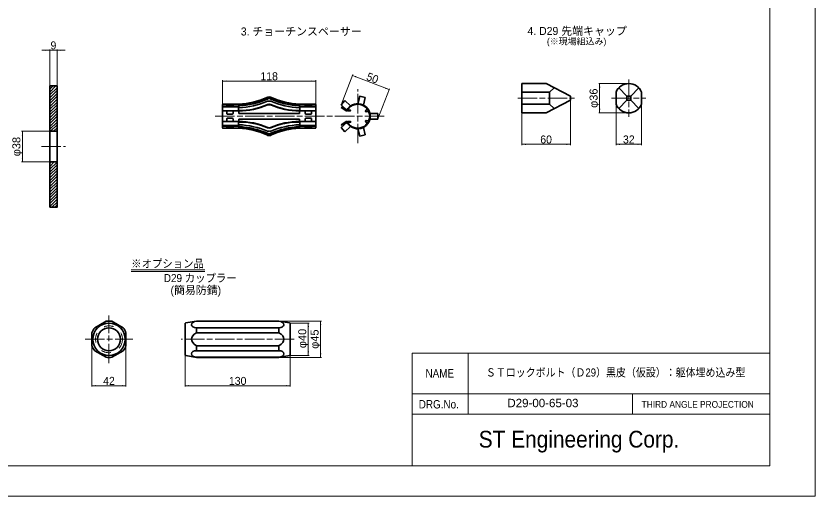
# Model space of a CAD drawing. Units: millimetres at full size, sheet at 1:2. Extents: x 212 to 1894, y 2197 to 3385.
# Drawn here: x 906 to 1894, y 2197 to 2791 of the extents above; entities that cross this region are included whole.
import ezdxf
from ezdxf.enums import TextEntityAlignment as Align

# ---------------------------------------------------------------- set-up
doc = ezdxf.new("R2010")
doc.units = ezdxf.units.MM
doc.header["$LTSCALE"] = 2
doc.linetypes.add('CHAIN', pattern=[18.5, 12, -1.5, 3.5, -1.5])
doc.linetypes.add('DASHED_SPACED', pattern=[12, 6, -6])
for name, color, linetype, lineweight in [('1 外形線', 7, 'Continuous', 35), ('2 細い実線', 3, 'Continuous', 20), ('3隠れ線', 2, 'DASHED_SPACED', 15), ('4 中心線', 1, 'CHAIN', 18), ('6寸法線', 4, 'Continuous', 13), ('7 枠・タイトル', 7, 'Continuous', 13), ('Defpoints_2', 7, 'Continuous', 13)]:
    doc.layers.add(name, color=color, linetype=linetype, lineweight=lineweight)
doc.styles.add('ＭＳ Ｐゴシック', font='')
doc.styles.get('ＭＳ Ｐゴシック').set_extended_font_data('MS PGothic')
pattern_1 = [(45, (370.221, 1719.409), (-1.76777, 1.76777), [])]

# ---------------------------------------------------------------- blocks, each defined once
blk = doc.blocks.new('filled_arrow')
at = {"color": 0, "linetype": 'Continuous', "lineweight": -2}
blk.add_solid([(7.5, 1.25), (0, 0), (7.5, -1.25)], dxfattribs=at)

msp = doc.modelspace()

# ---------------------------------------------------------------- hatches: boundary and pattern name
at = {"layer": '2 細い実線'}
h = msp.add_hatch(dxfattribs=at)
h.set_pattern_fill('USER', color=256, style=0, pattern_type=2)
h.set_pattern_definition(pattern_1)
h.paths.add_polyline_path([(957.019, 2704.31), (948.019, 2704.31), (948.019, 2648.31), (957.019, 2648.31)])
h = msp.add_hatch(dxfattribs=at)
h.set_pattern_fill('USER', color=256, style=0, pattern_type=2)
h.set_pattern_definition(pattern_1)
h.paths.add_polyline_path([(957.019, 2610.31), (948.019, 2610.31), (948.019, 2554.31), (957.019, 2554.31)])

# ---------------------------------------------------------------- linework, layer by layer
at = {"layer": '1 外形線'}
for p, q in [((1531.368, 2707.359), (1561.368, 2707.359)), ((1531.368, 2707.359), (1531.368, 2689.209)), ((1561.368, 2707.359), (1591.368, 2691.709)), ((1531.368, 2696.709), (1565.368, 2696.709)), ((1571.368, 2702.142), (1565.368, 2696.709)), ((1565.368, 2696.709), (1565.368, 2689.209)), ((1647.73, 2696.709), (1647.73, 2681.723)), ((1651.231, 2702.142), (1661.03, 2691.709)), ((1675.828, 2702.142), (1666.03, 2691.709)), ((1679.33, 2696.709), (1679.33, 2681.723)), ((1216.416, 2689.532), (1216.317, 2689.474)), ((1217.316, 2688.332), (1216.92, 2688.101)), ((1221.312, 2688.101), (1220.916, 2688.332)), ((1221.915, 2689.474), (1221.816, 2689.532)), ((1312.613, 2686.207), (1307.893, 2681.038)), ((1312.613, 2686.207), (1319.742, 2679.698)), ((1331.141, 2691.796), (1328.8, 2682.43)), ((1331.141, 2691.796), (1337.932, 2690.098)), ((1337.932, 2690.098), (1335.591, 2680.732)), ((1531.368, 2671.059), (1531.368, 2689.209)), ((1561.368, 2671.059), (1591.368, 2686.709)), ((1565.368, 2681.709), (1565.368, 2689.209)), ((1591.368, 2691.709), (1591.368, 2689.209)), ((1591.368, 2686.709), (1591.368, 2689.209)), ((1651.231, 2676.276), (1661.03, 2686.709)), ((1663.53, 2691.709), (1661.03, 2691.709)), ((1661.03, 2691.709), (1661.03, 2689.209)), ((1661.03, 2686.709), (1661.03, 2689.209)), ((1663.53, 2686.709), (1661.03, 2686.709)), ((1663.53, 2691.709), (1666.03, 2691.709)), ((1663.53, 2686.709), (1666.03, 2686.709)), ((1666.03, 2691.709), (1666.03, 2689.209)), ((1666.03, 2686.709), (1666.03, 2689.209)), ((1675.828, 2676.276), (1666.03, 2686.709)), ((1161.616, 2681.432), (1161.616, 2652.432)), ((1181.616, 2681.932), (1162.116, 2681.932)), ((1180.265, 2679.432), (1162.416, 2679.432)), ((1180.184, 2678.632), (1162.416, 2678.632)), ((1166.616, 2681.932), (1166.616, 2679.432)), ((1174.616, 2680.432), (1166.616, 2680.432)), ((1174.616, 2681.932), (1174.616, 2679.432)), ((1181.078, 2678.632), (1181.078, 2673.432)), ((1181.616, 2681.432), (1181.616, 2677.44)), ((1181.616, 2681.432), (1181.616, 2678.632)), ((1181.7, 2679.934), (1181.616, 2679.93)), ((1181.616, 2678.632), (1181.616, 2677.44)), ((1256.616, 2681.932), (1276.116, 2681.932)), ((1256.616, 2681.432), (1256.616, 2677.44)), ((1257.154, 2678.632), (1257.154, 2673.432)), ((1257.416, 2679.432), (1275.816, 2679.432)), ((1257.416, 2678.632), (1275.816, 2678.632)), ((1263.616, 2681.932), (1263.616, 2679.432)), ((1263.616, 2680.432), (1271.616, 2680.432)), ((1271.616, 2681.932), (1271.616, 2679.432)), ((1276.616, 2681.432), (1276.616, 2652.432)), ((1307.893, 2681.038), (1315.022, 2674.529)), ((1308.589, 2678.121), (1308.205, 2677.535)), ((1315.054, 2673.044), (1308.205, 2677.535)), ((1314.772, 2674.066), (1308.589, 2678.121)), ((1340.097, 2676.168), (1338.319, 2673.225)), ((1531.368, 2681.709), (1565.368, 2681.709)), ((1571.368, 2676.276), (1565.368, 2681.709)), ((1181.616, 2673.432), (1161.616, 2673.432)), ((1166.616, 2672.632), (1166.616, 2670.232)), ((1173.816, 2673.432), (1167.416, 2673.432)), ((1173.816, 2669.432), (1167.416, 2669.432)), ((1174.616, 2672.632), (1174.616, 2670.232)), ((1181.616, 2674.132), (1181.616, 2673.432)), ((1181.616, 2673.432), (1181.616, 2670.432)), ((1181.616, 2670.432), (1256.616, 2670.432)), ((1256.616, 2674.132), (1256.616, 2673.432)), ((1256.616, 2673.432), (1276.616, 2673.432)), ((1256.616, 2673.432), (1256.616, 2670.432)), ((1263.616, 2672.632), (1263.616, 2670.232)), ((1264.416, 2673.432), (1270.816, 2673.432)), ((1264.416, 2669.432), (1270.816, 2669.432)), ((1271.616, 2672.632), (1271.616, 2670.232)), ((1315.744, 2673.683), (1319.589, 2673.675)), ((1315.745, 2674.383), (1319.59, 2674.375)), ((1338.818, 2672.37), (1342.15, 2672.731)), ((1343.633, 2670.432), (1353.287, 2670.432)), ((1353.287, 2670.432), (1353.287, 2663.432)), ((1531.368, 2671.059), (1561.368, 2671.059)), ((1181.616, 2660.432), (1161.616, 2660.432)), ((1166.616, 2661.232), (1166.616, 2663.632)), ((1173.816, 2664.432), (1167.416, 2664.432)), ((1173.816, 2660.432), (1167.416, 2660.432)), ((1174.616, 2661.232), (1174.616, 2663.632)), ((1181.078, 2655.232), (1181.078, 2660.432)), ((1181.616, 2663.432), (1256.616, 2663.432)), ((1181.616, 2663.432), (1181.616, 2659.732)), ((1181.616, 2656.424), (1181.616, 2652.432)), ((1256.616, 2663.432), (1256.616, 2659.732)), ((1256.616, 2660.432), (1276.616, 2660.432)), ((1256.616, 2656.424), (1256.616, 2652.432)), ((1257.154, 2655.232), (1257.154, 2660.432)), ((1263.616, 2661.232), (1263.616, 2663.632)), ((1264.416, 2664.432), (1270.816, 2664.432)), ((1264.416, 2660.432), (1270.816, 2660.432)), ((1271.616, 2661.232), (1271.616, 2663.632)), ((1307.893, 2652.826), (1315.022, 2659.335)), ((1315.054, 2660.82), (1308.205, 2656.329)), ((1308.589, 2655.743), (1308.205, 2656.329)), ((1314.772, 2659.798), (1308.589, 2655.743)), ((1315.744, 2660.181), (1319.589, 2660.189)), ((1315.745, 2659.481), (1319.59, 2659.489)), ((1340.097, 2657.696), (1338.319, 2660.639)), ((1338.818, 2661.494), (1342.15, 2661.133)), ((1343.633, 2663.432), (1353.287, 2663.432)), ((948.019, 2648.31), (957.019, 2648.31)), ((1181.616, 2651.932), (1162.116, 2651.932)), ((1180.233, 2655.232), (1162.416, 2655.232)), ((1180.363, 2654.432), (1162.416, 2654.432)), ((1166.616, 2654.432), (1166.616, 2651.932)), ((1174.616, 2653.432), (1166.616, 2653.432)), ((1174.616, 2654.432), (1174.616, 2651.932)), ((1256.616, 2651.932), (1276.116, 2651.932)), ((1257.416, 2655.232), (1275.816, 2655.232)), ((1257.416, 2654.432), (1275.816, 2654.432)), ((1263.616, 2654.432), (1263.616, 2651.932)), ((1263.616, 2653.432), (1271.616, 2653.432)), ((1271.616, 2654.432), (1271.616, 2651.932)), ((1312.613, 2647.657), (1307.893, 2652.826)), ((1312.613, 2647.657), (1319.742, 2654.166)), ((1331.141, 2642.068), (1328.8, 2651.434)), ((1337.932, 2643.766), (1335.591, 2653.132)), ((1217.316, 2645.532), (1216.92, 2645.763)), ((1221.312, 2645.763), (1220.916, 2645.532)), ((1331.141, 2642.068), (1337.932, 2643.766)), ((948.019, 2610.31), (957.019, 2610.31)), ((1017.678, 2413.149), (1003.687, 2405.072)), ((1038.678, 2405.072), (1024.687, 2413.149)), ((1115.201, 2410.085), (1115.201, 2371.763)), ((1116.027, 2411.07), (1129.379, 2413.424)), ((1129.379, 2413.424), (1231.022, 2413.424)), ((1129.379, 2413.149), (1180.201, 2413.149)), ((1231.022, 2413.149), (1180.201, 2413.149)), ((1244.374, 2411.07), (1231.022, 2413.424)), ((1245.201, 2410.085), (1245.201, 2371.763)), ((1129.379, 2405.072), (1129.379, 2399.002)), ((1129.379, 2405.072), (1180.201, 2405.072)), ((1231.022, 2405.072), (1180.201, 2405.072)), ((1231.022, 2405.072), (1231.022, 2399.002)), ((1000.182, 2399.002), (1000.182, 2382.846)), ((1042.182, 2382.846), (1042.182, 2399.002)), ((1129.379, 2399.002), (1180.201, 2399.002)), ((1231.022, 2399.002), (1180.201, 2399.002)), ((1129.379, 2376.776), (1129.379, 2382.846)), ((1129.379, 2382.846), (1180.201, 2382.846)), ((1231.022, 2382.846), (1180.201, 2382.846)), ((1231.022, 2376.776), (1231.022, 2382.846)), ((1003.687, 2376.776), (1017.678, 2368.699)), ((1024.687, 2368.699), (1038.678, 2376.776)), ((1116.027, 2370.778), (1129.379, 2368.424)), ((1129.379, 2376.776), (1180.201, 2376.776)), ((1231.022, 2376.776), (1180.201, 2376.776)), ((1244.374, 2370.778), (1231.022, 2368.424)), ((1129.379, 2368.699), (1180.201, 2368.699)), ((1129.379, 2368.424), (1231.022, 2368.424)), ((1231.022, 2368.699), (1180.201, 2368.699))]:
    msp.add_line(p, q, dxfattribs=at)
msp.add_lwpolyline([(948.019, 2554.31), (957.019, 2554.31), (957.019, 2704.31), (948.019, 2704.31)], close=True, dxfattribs=at)
for radius in [20, 14.2]:
    msp.add_circle((1021.182, 2390.924), radius, dxfattribs=at)
for centre, radius, start, end in [((1663.53, 2690.314), 17.045, 22.0361, 157.9639), ((1177.573, 2777.759), 95.912, 272.416, 293.6945), ((1177.573, 2777.759), 96.412, 272.416, 293.6945), ((1177.573, 2777.759), 97.912, 272.416, 293.6945), ((1219.116, 2685.932), 5, 53.1301, 126.8699), ((1219.116, 2685.932), 5, 53.1301, 126.8699), ((1219.116, 2685.932), 4.5, 53.1301, 126.8699), ((1219.116, 2685.932), 4.5, 53.1301, 126.8699), ((1219.116, 2685.932), 3, 53.1301, 126.8699), ((1219.116, 2685.932), 3, 53.1301, 126.8699), ((1260.659, 2777.759), 97.912, 246.3055, 267.584), ((1260.659, 2777.759), 96.412, 246.3055, 267.584), ((1260.659, 2777.759), 95.912, 246.3055, 267.584), ((1162.116, 2681.432), 0.5, 90, 180), ((1162.416, 2678.632), 0.8, 90, 180), ((1162.416, 2677.832), 0.8, 90, 180), ((1180.278, 2678.632), 0.8, 0, 90), ((1180.278, 2677.832), 0.8, 0, 90), ((1183.119, 2756.432), 82.813, 268.95342, 294.39429), ((1176.856, 2781.15), 103.82, 272.62782, 292.81684), ((1183.119, 2756.432), 82.313, 268.95342, 294.39429), ((1219.116, 2676.932), 8.754, 76.79325, 103.20675), ((1219.164, 2672.01), 9.676, 78.35898, 102.2162), ((1219.164, 2672.01), 9.176, 78.35898, 102.2162), ((1219.116, 2676.932), 4.754, 76.79325, 103.20675), ((1255.113, 2756.432), 82.813, 245.60571, 271.04658), ((1261.376, 2781.15), 103.82, 247.18316, 267.37218), ((1255.113, 2756.432), 82.313, 245.60571, 271.04658), ((1257.954, 2678.632), 0.8, 90, 180), ((1257.954, 2677.832), 0.8, 90, 180), ((1275.816, 2678.632), 0.8, 0, 90), ((1275.816, 2677.832), 0.8, 0, 90), ((1276.116, 2681.432), 0.5, 0, 90), ((1328.533, 2666.932), 15.5, 207.40198, 152.59802), ((1328.533, 2666.932), 14.8, 204.39035, 155.60965), ((1663.53, 2688.096), 17.037, 201.96792, 338.03208), ((1167.416, 2672.632), 0.8, 90, 180), ((1167.416, 2670.232), 0.8, 180, 270), ((1173.816, 2672.632), 0.8, 0, 90), ((1173.816, 2670.232), 0.8, 270, 0), ((1264.416, 2672.632), 0.8, 90, 180), ((1264.416, 2670.232), 0.8, 180, 270), ((1270.816, 2672.632), 0.8, 0, 90), ((1270.816, 2670.232), 0.8, 270, 0), ((1319.59, 2674.025), 0.35, 269.75713, 90), ((1338.694, 2672.871), 0.516, 136.69581, 283.91413), ((1167.416, 2663.632), 0.8, 90, 180), ((1167.416, 2661.232), 0.8, 180, 270), ((1173.816, 2663.632), 0.8, 0, 90), ((1173.816, 2661.232), 0.8, 270, 0), ((1183.119, 2577.432), 82.813, 65.60571, 91.04658), ((1183.119, 2577.432), 82.313, 65.60571, 91.04658), ((1176.856, 2552.714), 103.82, 67.18316, 87.37218), ((1255.113, 2577.432), 82.813, 88.95342, 114.39429), ((1261.376, 2552.714), 103.82, 92.62782, 112.81684), ((1255.113, 2577.432), 82.313, 88.95342, 114.39429), ((1264.416, 2663.632), 0.8, 90, 180), ((1264.416, 2661.232), 0.8, 180, 270), ((1270.816, 2663.632), 0.8, 0, 90), ((1270.816, 2661.232), 0.8, 270, 0), ((1319.59, 2659.839), 0.35, 270, 90.24287), ((1338.694, 2660.993), 0.516, 76.08587, 223.30419), ((1162.416, 2656.032), 0.8, 180, 270), ((1162.416, 2655.232), 0.8, 180, 270), ((1162.116, 2652.432), 0.5, 180, 270), ((1180.278, 2656.032), 0.8, 270, 0), ((1180.278, 2655.232), 0.8, 270, 0), ((1177.573, 2556.105), 95.912, 66.3055, 87.584), ((1177.573, 2556.105), 96.412, 66.3055, 87.584), ((1177.573, 2556.105), 97.912, 66.3055, 87.584), ((1219.116, 2656.932), 8.754, 256.79325, 283.20675), ((1219.164, 2661.854), 9.676, 257.7838, 281.64102), ((1219.164, 2661.854), 9.176, 257.7838, 281.64102), ((1260.659, 2556.105), 97.912, 92.416, 113.6945), ((1260.659, 2556.105), 96.412, 92.416, 113.6945), ((1260.659, 2556.105), 95.912, 92.416, 113.6945), ((1257.954, 2656.032), 0.8, 180, 270), ((1257.954, 2655.232), 0.8, 180, 270), ((1275.816, 2656.032), 0.8, 270, 0), ((1275.816, 2655.232), 0.8, 270, 0), ((1276.116, 2652.432), 0.5, 270, 0), ((1219.116, 2647.932), 5, 233.1301, 306.8699), ((1219.116, 2647.932), 4.5, 233.1301, 306.8699), ((1219.116, 2647.932), 3, 233.1301, 306.8699), ((1021.182, 2390.924), 22.5, 81.03947, 98.96053), ((1116.201, 2410.085), 1, 100, 180), ((1244.201, 2410.085), 1, 0, 80), ((1021.182, 2390.924), 22.5, 141.03947, 158.96053), ((1021.182, 2390.924), 22.5, 21.03947, 38.96053), ((1021.182, 2390.924), 22.5, 201.03947, 218.96053), ((1021.182, 2390.924), 22.5, 321.03947, 338.96053), ((1116.201, 2371.763), 1, 180, 260), ((1244.201, 2371.763), 1, 280, 0), ((1021.182, 2390.924), 22.5, 261.03947, 278.96053)]:
    msp.add_arc(centre, radius, start, end, dxfattribs=at)
for centre, major_axis, ratio, start_param, end_param in [((1129.379, 2409.11), (6.294, 0.178), 0.641322, 1.5526514, 4.694244), ((1231.022, 2409.11), (-6.294, 0.178), 0.641322, 1.5889413, 4.7305339), ((1161.511, 2390.924), (38.495, 0), 0.381029, 2.5583758, 3.7248095), ((1198.891, 2390.924), (38.524, 0), 0.380081, 5.6988227, 6.8675479), ((1129.379, 2372.737), (6.294, -0.178), 0.641322, 1.5889413, 4.7305339), ((1231.022, 2372.737), (-6.294, -0.178), 0.641322, 1.5526514, 4.694244)]:
    msp.add_ellipse(centre, major_axis=major_axis, ratio=ratio, start_param=start_param, end_param=end_param, dxfattribs=at)
at = {"layer": '3隠れ線'}
msp.add_circle((1021.182, 2390.924), 16.6, dxfattribs=at)
at = {"layer": '4 中心線'}
for p, q in [((1663.53, 2712.321), (1663.53, 2666.097)), ((1328.533, 2633.457), (1328.533, 2700.406)), ((1526.368, 2689.209), (1596.368, 2689.209)), ((1642.28, 2689.209), (1684.78, 2689.209)), ((1152.397, 2666.932), (1362.414, 2666.932)), ((937.793, 2629.31), (967.246, 2629.31)), ((1021.182, 2361.408), (1021.182, 2420.439)), ((991.667, 2390.924), (1050.698, 2390.924)), ((1250.201, 2390.924), (1110.201, 2390.924))]:
    msp.add_line(p, q, dxfattribs=at)
at = {"layer": '6寸法線'}
for p, q in [((938.019, 2748.57), (967.019, 2748.57)), ((948.019, 2704.372), (948.019, 2749.57)), ((957.019, 2704.372), (957.019, 2749.57)), ((1307.916, 2681.096), (1322.366, 2718.354)), ((1322.005, 2717.422), (1367.399, 2699.816)), ((1161.616, 2681.494), (1161.616, 2711.366)), ((1161.616, 2710.366), (1276.616, 2710.366)), ((1276.616, 2681.494), (1276.616, 2711.366)), ((1663.467, 2707.359), (1626.529, 2707.359)), ((1627.529, 2707.359), (1627.529, 2671.059)), ((1353.31, 2663.49), (1367.76, 2700.748)), ((1591.368, 2686.646), (1591.368, 2631.149)), ((1647.73, 2681.646), (1647.73, 2631.149)), ((1679.33, 2681.66), (1679.33, 2631.149)), ((1531.368, 2673.196), (1531.368, 2631.149)), ((1663.467, 2671.059), (1626.529, 2671.059)), ((947.957, 2648.31), (913.25, 2648.31)), ((914.25, 2648.31), (914.25, 2610.31)), ((1531.368, 2632.149), (1591.368, 2632.149)), ((1647.73, 2632.149), (1679.33, 2632.149)), ((947.957, 2610.31), (913.25, 2610.31)), ((1231.085, 2413.424), (1283.734, 2413.424)), ((1245.263, 2410.924), (1268.521, 2410.924)), ((1267.521, 2410.924), (1267.521, 2370.924)), ((1282.734, 2413.424), (1282.734, 2368.424)), ((1000.182, 2382.784), (1000.182, 2332.448)), ((1042.182, 2382.784), (1042.182, 2332.448)), ((1115.201, 2371.701), (1115.201, 2332.448)), ((1245.201, 2371.701), (1245.201, 2332.448)), ((1245.263, 2370.924), (1268.521, 2370.924)), ((1231.085, 2368.424), (1283.734, 2368.424)), ((1000.182, 2333.448), (1042.182, 2333.448)), ((1115.201, 2333.448), (1245.201, 2333.448))]:
    msp.add_line(p, q, dxfattribs=at)
at = {"layer": '7 枠・タイトル'}
for p, q in [((1838.02, 3347.745), (1838.02, 2234.191)), ((1048.688, 2476.753), (1139.657, 2476.753)), ((1048.688, 2474.753), (1139.765, 2474.753)), ((1395.703, 2373.888), (1395.703, 2234.192)), ((1395.703, 2373.888), (1838.02, 2373.888)), ((1465.073, 2373.888), (1465.073, 2298.436)), ((1395.703, 2323.587), (1838.02, 2323.587)), ((1668.151, 2323.587), (1668.151, 2298.436)), ((1395.703, 2298.436), (1838.02, 2298.436)), ((1838.02, 2234.192), (267.324, 2234.192))]:
    msp.add_line(p, q, dxfattribs=at)
at = {"layer": 'Defpoints_2'}
msp.add_lwpolyline([(211.672, 2196.969), (1893.672, 2196.969), (1893.672, 3384.969), (211.672, 3384.969)], close=True, dxfattribs=at)

# ---------------------------------------------------------------- block references
at = {"layer": '6寸法線', "xscale": 0.667, "yscale": 0.667}
for p, rotation in [((948.019, 2748.57), 180), ((1322.005, 2717.422), 338.8), ((1276.616, 2710.366), 180), ((1627.529, 2707.359), 270), ((1367.399, 2699.816), 158.8), ((1627.529, 2671.059), 90), ((914.25, 2648.31), 270), ((1591.368, 2632.149), 180), ((1679.33, 2632.149), 180), ((914.25, 2610.31), 90), ((1267.521, 2410.924), 270), ((1282.734, 2413.424), 270), ((1267.521, 2370.924), 90), ((1282.734, 2368.424), 90), ((1042.182, 2333.448), 180), ((1245.201, 2333.448), 180)]:
    msp.add_blockref('filled_arrow', p, dxfattribs=dict(at, rotation=rotation))
for p in [(957.019, 2748.57), (1161.616, 2710.366), (1531.368, 2632.149), (1647.73, 2632.149), (1000.182, 2333.448), (1115.201, 2333.448)]:
    msp.add_blockref('filled_arrow', p, dxfattribs=at)

# ---------------------------------------------------------------- texts
at = {"layer": '6寸法線', "style": 'ＭＳ Ｐゴシック'}
for s, p in [('9', (952.519, 2754.57)), ('118', (1219.116, 2716.366)), ('60', (1561.368, 2638.149)), ('32', (1663.53, 2638.149)), ('42', (1021.182, 2339.448)), ('130', (1180.201, 2339.448))]:
    msp.add_text(s, height=9.897, dxfattribs=at).set_placement(p, align=Align.MIDDLE_CENTER)
msp.add_text('50', height=9.897, rotation=338.801, dxfattribs=at).set_placement((1346.871, 2714.213), align=Align.MIDDLE_CENTER)
at = {"layer": '6寸法線', "style": 'ＭＳ Ｐゴシック', "width": 1.05}
for s, p in [('φ36', (1620.023, 2689.209)), ('φ38', (906.745, 2629.31)), ('φ40', (1260.015, 2391.924)), ('φ45', (1275.229, 2391.122))]:
    msp.add_text(s, height=9.897, rotation=90, dxfattribs=at).set_placement(p, align=Align.MIDDLE_CENTER)
at = {"layer": '7 枠・タイトル', "style": 'ＭＳ Ｐゴシック'}
for s, height, p in [('3. チョーチンスペーサー', 9.897, (1184.035, 2763.842)), ('4. D29 先端キャップ', 9.897, (1538.305, 2764.471)), ('(※現場組込み)', 7.918, (1562.352, 2753.229)), ('(簡易防錆)', 9.897, (1097.161, 2443.742))]:
    msp.add_text(s, height=height, dxfattribs=at).set_placement(p, align=Align.BOTTOM_LEFT)
for s, height, width, p in [('※オプション品', 9.897, 0.95, (1048.665, 2476.589)), ('D29 カップラー', 9.897, 0.95, (1088.892, 2458.755)), ('NAME', 10.37, 0.9, (1412.325, 2340.495)), ('ＳＴロックボルト（Ｄ29）黒皮（仮設）：躯体埋め込み型', 10.02, 0.9, (1486.933, 2341.815)), ('DRG.No.', 10.37, 0.9, (1403.986, 2302.227)), ('D29-00-65-03', 10.37, 1.05, (1513.486, 2303.772)), ('THIRD ANGLE PROJECTION', 8.297, 0.95, (1679.402, 2303.716)), ('ST Engineering Corp.', 20.74, 0.95, (1478.096, 2250.723))]:
    msp.add_text(s, height=height, dxfattribs=dict(at, width=width)).set_placement(p, align=Align.BOTTOM_LEFT)

doc.saveas('drawing.dxf')
